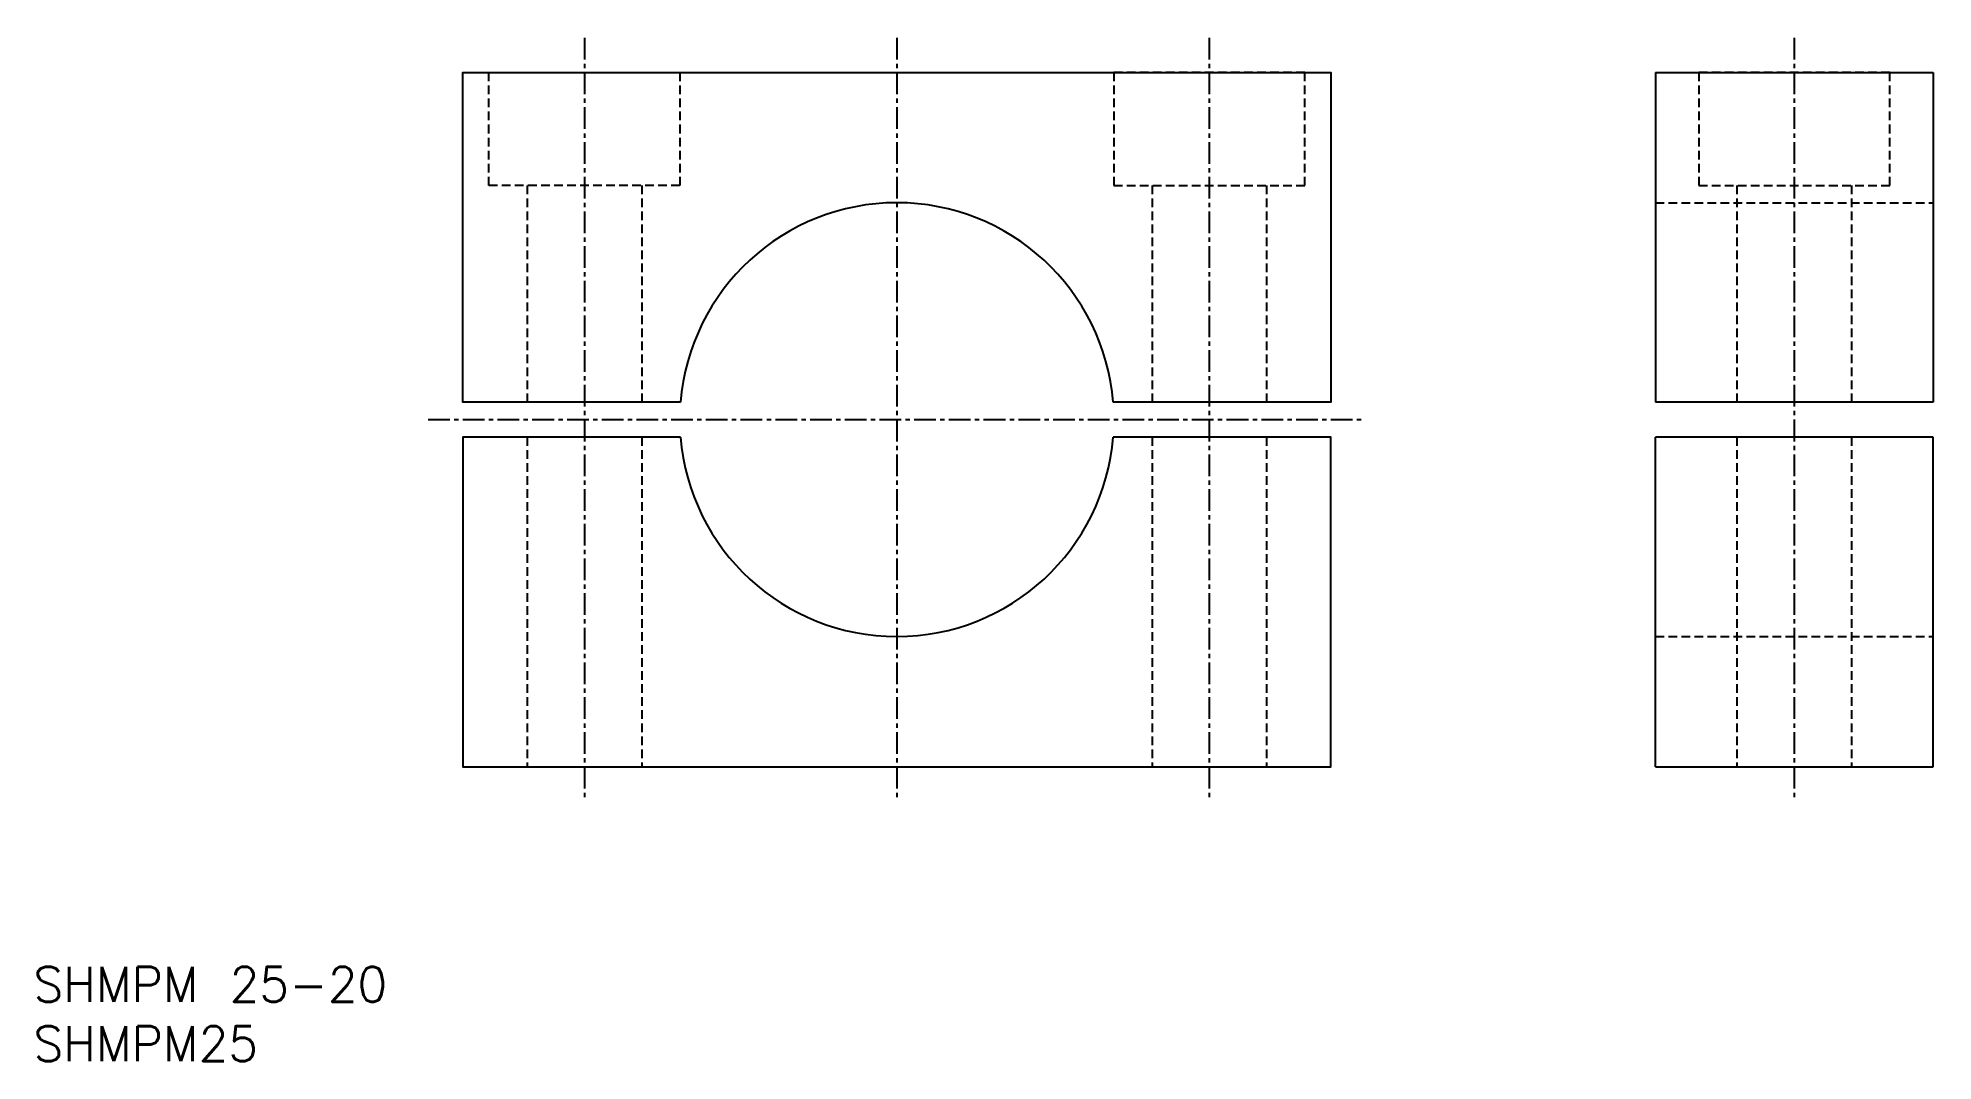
# Model space of a CAD drawing. Extents: x 99 to 208, y 68 to 127.
import ezdxf

# ---------------------------------------------------------------- set-up
doc = ezdxf.new("R2010")
doc.units = 0
doc.linetypes.add('CENTER', pattern=[2, 1.25, -0.25, 0.25, -0.25])
doc.linetypes.add('DASHED', pattern=[0.75, 0.5, -0.25])
doc.layers.get('0').update_dxf_attribs({"linetype": 'CONTINUOUS'})
doc.layers.add('CENTER', color=1, linetype='CENTER')
doc.styles.get("Standard").update_dxf_attribs({"font": 'txt.shx', "bigfont": 'extfont.shx'})

msp = doc.modelspace()

# ---------------------------------------------------------------- linework, layer by layer
at = {"color": 7, "linetype": 'CONTINUOUS'}
for p, q in [((192.2, 125), (208.2, 125)), ((192.2, 125), (192.2, 106)), ((208.2, 125), (208.2, 106)), ((208.2, 106), (192.2, 106)), ((208.2, 104), (192.2, 104)), ((192.2, 85), (192.2, 104)), ((208.2, 85), (208.2, 104)), ((192.2, 85), (208.2, 85))]:
    msp.add_line(p, q, dxfattribs=at)
at = {"color": 3, "linetype": 'DASHED'}
for p, q in [((127.2, 118.5), (127.2, 106)), ((133.8, 118.5), (133.8, 106)), ((163.2, 118.5), (163.2, 106)), ((169.8, 118.5), (169.8, 106)), ((196.9, 118.5), (196.9, 106)), ((203.5, 118.5), (203.5, 106)), ((192.2, 117.5), (208.2, 117.5)), ((127.2, 104), (127.2, 85)), ((133.8, 104), (133.8, 85)), ((163.2, 104), (163.2, 85)), ((169.8, 104), (169.8, 85)), ((196.9, 104), (196.9, 85)), ((203.5, 104), (203.5, 85)), ((192.2, 92.5), (208.2, 92.5))]:
    msp.add_line(p, q, dxfattribs=at)
at = {"color": 7, "linetype": 'CONTINUOUS'}
for points in [[(136.04, 106), (123.5, 106), (123.5, 125), (173.5, 125), (173.5, 106), (160.96, 106)], [(136.04, 104), (123.5, 104), (123.5, 85), (173.5, 85), (173.5, 104), (160.96, 104)]]:
    msp.add_lwpolyline(points, dxfattribs=at)
at = {"color": 3, "linetype": 'DASHED'}
for points in [[(136, 118.5), (125, 118.5), (125, 125), (136, 125)], [(161, 118.5), (172, 118.5), (172, 125), (161, 125)], [(194.7, 118.5), (205.7, 118.5), (205.7, 125), (194.7, 125)]]:
    msp.add_lwpolyline(points, close=True, dxfattribs=at)
at = {"color": 7, "linetype": 'CONTINUOUS'}
for start, end in [(4.5886, 175.4114), (184.5886, 355.4114)]:
    msp.add_arc((148.5, 105), 12.5, start, end, dxfattribs=at)
at = {"layer": 'CENTER', "color": 1, "linetype": 'CENTER'}
for p, q in [((130.5, 127), (130.5, 83)), ((148.5, 127), (148.5, 83)), ((166.5, 127), (166.5, 83)), ((200.2, 127), (200.2, 83)), ((121.5, 105), (175.5, 105))]:
    msp.add_line(p, q, dxfattribs=at)

# ---------------------------------------------------------------- texts
at = {"color": 7, "linetype": 'CONTINUOUS'}
for s, p in [('SHMPM 25-20', (98.76, 71.46)), ('SHMPM25', (98.76, 68.04))]:
    msp.add_text(s, height=2, dxfattribs=at).set_placement(p)

doc.saveas('drawing.dxf')
